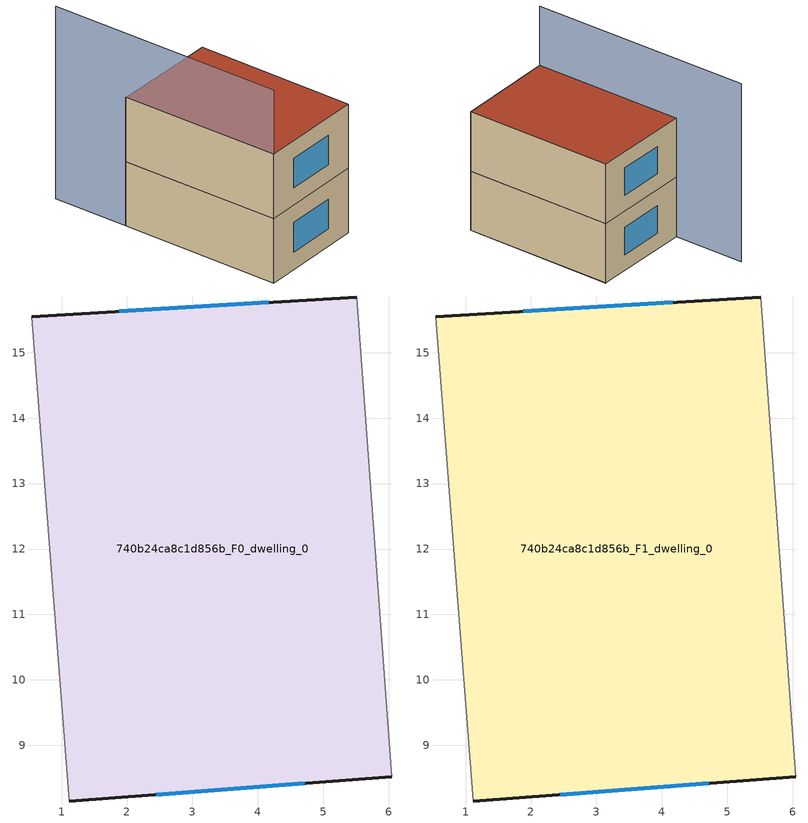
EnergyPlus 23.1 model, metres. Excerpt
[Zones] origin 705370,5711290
740b24ca8c1d856b_F0_dwelling_0
 floor ground (EU_floor_Construction): 5.51,15.85 6.05,8.51 1.12,8.15 0.54,15.55 z0
 wall outside (EU_wall_Construction): 5.51,15.85 0.54,15.55 / 1.12,8.15 6.05,8.51 z0:3
 wall adiabatic (EU_wall_Construction): 0.54,15.55 1.12,8.15 / 6.05,8.51 5.51,15.85 z0:3
 window (EU_Window_Construction): 4.17,15.77 1.88,15.63 / 2.45,8.25 4.72,8.42 z0.81:2.19
740b24ca8c1d856b_F1_dwelling_0
 floor to 740b24ca8c1d856b_F0_dwelling_0 (EU_floor_Construction): 5.51,15.85 6.05,8.51 1.12,8.15 0.54,15.55 z3
 wall outside (EU_wall_Construction): 5.51,15.85 0.54,15.55 / 1.12,8.15 6.05,8.51 z3:6
 wall adiabatic (EU_wall_Construction): 0.54,15.55 1.12,8.15 / 6.05,8.51 5.51,15.85 z3:6
 window (EU_Window_Construction): 4.17,15.77 1.88,15.63 / 2.45,8.25 4.72,8.42 z3.81:5.19
 roof outside (EU_roof_Construction): 6.05,8.51 5.51,15.85 0.54,15.55 1.12,8.15 z6
shading: 6.05,8.51 5.51,15.85 z0:6; 0.27,19.07 1.12,8.15 z0:9
[Building]
EU S2 Campaign: North Axis=0; Terrain=City; Solar Distribution=FullExterior
[Site:Location]
London: Latitude=51.5; Longitude=-0.5; Time Zone=0; Elevation=25
[SizingPeriod:WeatherFileDays]
AnnualSizingPeriod: Begin Month=1; Begin Day of Month=1; End Month=12; End Day of Month=31; Day of Week for Start Day=Monday; Use Weather File Daylight Saving Period=No; Use Weather File Rain and Snow Indicators=No
[MATERIAL]
EU_InternalMass_Material: Roughness=MediumRough; Thickness=0.1; Conductivity=1; Density=1800; Specific Heat=900; Thermal Absorptance=0.9; Solar Absorptance=0.7; Visible Absorptance=0.7
[MATERIAL:NOMASS] Roughness=MediumRough; Thermal Absorptance=0.9; Solar Absorptance=0.7; Visible Absorptance=0.7
Name | Thermal Resistance
EU_wall_NoMass | 0.555556
EU_roof_NoMass | 0.510204
EU_floor_NoMass | 1.68919
[WINDOWMATERIAL:SIMPLEGLAZINGSYSTEM]
EU_Window_SimpleGlazing: UFactor=3.96; Solar Heat Gain Coefficient=0.85; Visible Transmittance=0.85
[CONSTRUCTION]
EU_wall_Construction: EU_wall_NoMass
EU_roof_Construction: EU_roof_NoMass
EU_floor_Construction: EU_floor_NoMass
EU_Window_Construction: EU_Window_SimpleGlazing
EU_InternalMass_Construction: EU_InternalMass_Material
[ZONE] Type=1; Multiplier=1; Ceiling Height=autocalculate; Floor Area=autocalculate; Part of Total Floor Area=Yes
Name | Volume
740b24ca8c1d856b_F0_dwelling_0 | 110.05
740b24ca8c1d856b_F1_dwelling_0 | 110.049
[INTERNALMASS] Construction=EU_InternalMass_Construction; Surface Area=36.6833
Name | Zone or ZoneList
740b24ca8c1d856b_F0_dwelling_0_EU_InternalMass | 740b24ca8c1d856b_F0_dwelling_0
740b24ca8c1d856b_F1_dwelling_0_EU_InternalMass | 740b24ca8c1d856b_F1_dwelling_0
[OTHEREQUIPMENT] Fuel Type=Electricity; Design Level Calculation Method=Watts/Area; Power per Zone Floor Area=1; Fraction Latent=0; Fraction Radiant=0; Fraction Lost=0; Carbon Dioxide Generation Rate=0; EndUse Subcategory=EU_Step8_InternalGains
Name | Zone or ZoneList or Space or SpaceList | Schedule
EU_Step8_InternalGain_740b24ca8c1d856b_F0_dwelling_0_f000 | 740b24ca8c1d856b_F0_dwelling_0 | EU_Step8_GainSchedule_740b24ca8c1d856b_F0_dwelling_0_f000
EU_Step8_InternalGain_740b24ca8c1d856b_F1_dwelling_0_f000 | 740b24ca8c1d856b_F1_dwelling_0 | EU_Step8_GainSchedule_740b24ca8c1d856b_F1_dwelling_0_f000
[ZONEVENTILATION:DESIGNFLOWRATE] Schedule=EU_AlwaysOn; Design Flow Rate Calculation Method=AirChanges/Hour; Air Changes per Hour=0.48; Ventilation Type=Natural; Fan Pressure Rise=0; Fan Total Efficiency=1; Constant Term Coefficient=1; Temperature Term Coefficient=0; Velocity Term Coefficient=0; Velocity Squared Term Coefficient=0; Minimum Indoor Temperature=-100; Maximum Indoor Temperature=100; Delta Temperature=-100; Minimum Outdoor Temperature=-100; Maximum Outdoor Temperature=100; Maximum Wind Speed=40
Name | Zone or ZoneList or Space or SpaceList
EU_ConstantAir_740b24ca8c1d856b_F0_dwelling_0 | 740b24ca8c1d856b_F0_dwelling_0
EU_ConstantAir_740b24ca8c1d856b_F1_dwelling_0 | 740b24ca8c1d856b_F1_dwelling_0
[HVACTEMPLATE:THERMOSTAT] Constant Heating Setpoint=20; Constant Cooling Setpoint=50
EU_HeatOnly_740b24ca8c1d856b_F0_dwelling_0; EU_HeatOnly_740b24ca8c1d856b_F1_dwelling_0
[HVACTEMPLATE:ZONE:IDEALLOADSAIRSYSTEM] System Availability Schedule=EU_AlwaysOn; Maximum Heating Supply Air Temperature=50; Minimum Cooling Supply Air Temperature=13; Maximum Heating Supply Air Humidity Ratio=0.0156; Minimum Cooling Supply Air Humidity Ratio=0.0077; Heating Limit=NoLimit; Cooling Limit=NoLimit; Heating Availability Schedule=EU_AlwaysOn; Cooling Availability Schedule=EU_CoolingOff; Dehumidification Control Type=ConstantSensibleHeatRatio; Cooling Sensible Heat Ratio=0.7; Dehumidification Setpoint=60; Humidification Control Type=None; Humidification Setpoint=30; Outdoor Air Method=None; Outdoor Air Flow Rate per Person=0.00944; Outdoor Air Flow Rate per Zone Floor Area=0; Outdoor Air Flow Rate per Zone=0; Demand Controlled Ventilation Type=None; Outdoor Air Economizer Type=NoEconomizer; Heat Recovery Type=None; Sensible Heat Recovery Effectiveness=0.7; Latent Heat Recovery Effectiveness=0.65
Name | Template Thermostat
740b24ca8c1d856b_F0_dwelling_0 | EU_HeatOnly_740b24ca8c1d856b_F0_dwelling_0
740b24ca8c1d856b_F1_dwelling_0 | EU_HeatOnly_740b24ca8c1d856b_F1_dwelling_0
[SIZING:ZONE] Zone Cooling Design Supply Air Temperature Input Method=SupplyAirTemperature; Zone Cooling Design Supply Air Temperature=13; Zone Heating Design Supply Air Temperature Input Method=SupplyAirTemperature; Zone Heating Design Supply Air Temperature=50; Zone Cooling Design Supply Air Humidity Ratio=0.008; Zone Heating Design Supply Air Humidity Ratio=0.008; Cooling Design Air Flow Method=DesignDay; Cooling Design Air Flow Rate=0; Cooling Minimum Air Flow per Zone Floor Area=0.000762; Cooling Minimum Air Flow=0; Cooling Minimum Air Flow Fraction=0.2; Heating Design Air Flow Method=DesignDay; Heating Design Air Flow Rate=0; Heating Maximum Air Flow per Zone Floor Area=0.002032; Heating Maximum Air Flow=0.141576; Heating Maximum Air Flow Fraction=0.3; Account for Dedicated Outdoor Air System=No; Dedicated Outdoor Air System Control Strategy=NeutralSupplyAir; Dedicated Outdoor Air Low Setpoint Temperature for Design=autosize; Dedicated Outdoor Air High Setpoint Temperature for Design=autosize; Zone Load Sizing Method=Sensible Load Only No Latent Load; Zone Latent Cooling Design Supply Air Humidity Ratio Input Method=HumidityRatioDifference; Zone Cooling Design Supply Air Humidity Ratio Difference=0.005; Zone Latent Heating Design Supply Air Humidity Ratio Input Method=HumidityRatioDifference; Zone Humidification Design Supply Air Humidity Ratio Difference=0.005
740b24ca8c1d856b_F0_dwelling_0; 740b24ca8c1d856b_F1_dwelling_0
[SCHEDULE:CONSTANT]
Name | Hourly Value
EU_AlwaysOn | 1
EU_CoolingOff | 0
[SCHEDULE:FILE] Column Number=1; Rows to Skip at Top=0; Number of Hours of Data=8760; Column Separator=Comma; Interpolate to Timestep=No; Minutes per Item=60; Adjust Schedule for Daylight Savings=Yes
Name | File
EU_Step8_GainSchedule_740b24ca8c1d856b_F0_dwelling_0_f000 | ../../schedules/740b24ca8c1d856b/740b24ca8c1d856b_F0_dwelling_0_f000_gain.csv
EU_Step8_GainSchedule_740b24ca8c1d856b_F1_dwelling_0_f000 | ../../schedules/740b24ca8c1d856b/740b24ca8c1d856b_F1_dwelling_0_f000_gain.csv
